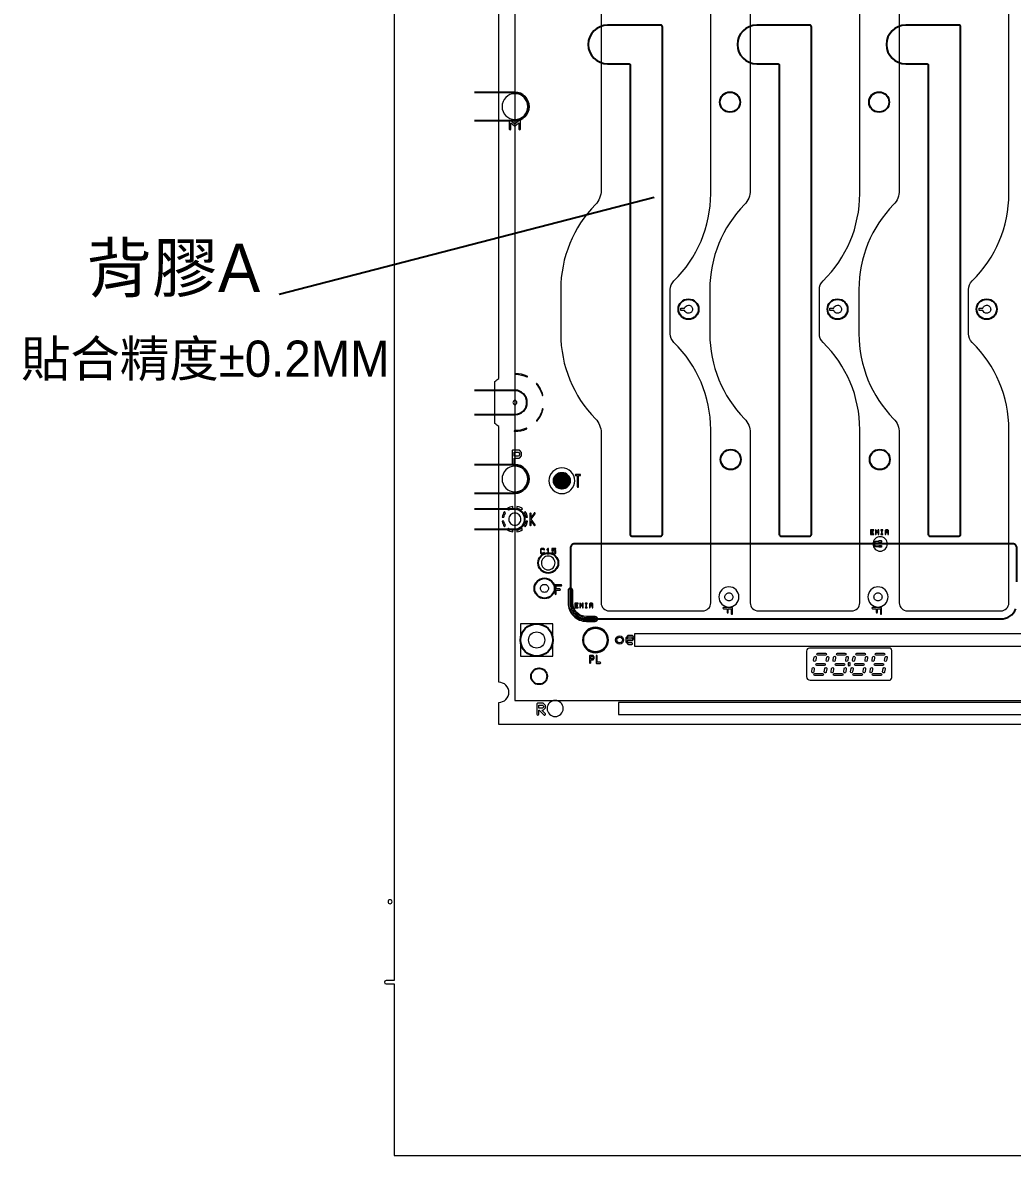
# Model space of a CAD drawing. Extents: x 2864 to 3941, y 2420 to 3182.
# Drawn here: x 3428.6 to 3551.4, y 2608.9 to 2749.6 of the extents above; entities that cross this region are included whole.
import ezdxf

# ---------------------------------------------------------------- set-up
doc = ezdxf.new("R2010")
doc.units = 0
doc.layers.get('0').update_dxf_attribs({"lineweight": 0})
doc.layers.add('EMI-T', color=6, linetype='Continuous', lineweight=0)
doc.layers.add('emia-b-panel_layer1', color=2, linetype='Continuous')
doc.layers.add('peta-b_layer0', color=1, linetype='Continuous')
doc.styles.get("Standard").update_dxf_attribs({"font": 'SIMPLEX.SHX', "height": 2.7})

# ---------------------------------------------------------------- blocks, each defined once
blk = doc.blocks.new('PAD_R1')
at = {"const_width": 0.5}
blk.add_lwpolyline([(0.25, 0, 1), (-0.25, 0, 1)], format="xyb", close=True, dxfattribs=at)

msp = doc.modelspace()

# ---------------------------------------------------------------- linework, layer by layer
for p, q in [((3488.51949, 2688.72363), (3488.37605, 2688.86707)), ((3489.42031, 2689.30387), (3489.42031, 2689.50672)), ((3488.37606, 2686.98567), (3488.51949, 2687.12911)), ((3535.23875, 2686.01816), (3535.32484, 2686.01816)), ((3493.79836, 2683.61055), (3493.8977, 2683.61055)), ((3498.52896, 2676.90886), (3498.61505, 2676.90886)), ((3487.67031, 2608.92637), (3741.67031, 2608.92637))]:
    msp.add_line(p, q)
at = {"linetype": 'Continuous'}
for points in [[(3474.67031, 3038.42637), (3474.67031, 2850.62637), (3473.67031, 2850.62637, 1), (3473.67031, 2850.22637), (3474.67031, 2850.22637), (3474.67031, 2662.42637)], [(3741.67031, 2662.42637), (3487.67031, 2662.42637), (3487.67031, 2665.17637, 0.414215), (3488.92031, 2666.42637, 0.414215), (3487.67031, 2667.67637), (3487.67031, 2699.43305, -0.044688), (3487.17031, 2699.83601), (3487.17031, 2705.01674, -0.044688), (3487.67031, 2705.4197), (3487.67031, 2761.67637), (3487.67031, 2847.43305, -0.044688), (3487.17031, 2847.83601), (3487.17031, 2853.01674, -0.044688)], [(3490.36873, 2736.38086), (3490.36873, 2737.37424, 0.63678), (3490.20452, 2737.4509), (3489.6727, 2737.00772), (3489.14089, 2737.4509, 0.63678), (3488.97668, 2737.37424), (3488.97668, 2736.38086, 1), (3489.17668, 2736.38086), (3489.17668, 2737.16073)], [(3489.17668, 2737.16073), (3489.60869, 2736.80073, 0.362064), (3489.73672, 2736.80073), (3490.16873, 2737.16073)], [(3490.16873, 2737.16073), (3490.16873, 2736.38086, 1), (3490.36873, 2736.38086)], [(3489.75967, 2706.02526, 1), (3489.75719, 2705.92529, -0.104159), (3491.16097, 2705.59306, 1), (3491.20356, 2705.68354)], [(3492.41759, 2704.75283, 1), (3492.34128, 2704.68821, -0.110712), (3493.05123, 2703.33156, 1), (3493.14783, 2703.35743)], [(3493.16836, 2701.57571, 1), (3493.07119, 2701.59934, -0.113199), (3492.37096, 2700.20005, 1), (3492.44812, 2700.13644)], [(3491.13468, 2699.13766, 1), (3491.094, 2699.22902, -0.107328), (3489.63967, 2698.9265, 1), (3489.6388, 2698.82651)], [(3490.49981, 2695.89281), (3490.49981, 2696.14427, 0.163734), (3490.47439, 2696.21983), (3490.28677, 2696.46829, 0.23584), (3490.18684, 2696.51819), (3489.435, 2696.51819, 0.414226), (3489.31001, 2696.39319), (3489.31001, 2695.64389)], [(3489.31001, 2695.64389), (3489.31001, 2694.89459, 1), (3489.56001, 2694.89459), (3489.56001, 2695.51889), (3490.18684, 2695.51889, 0.235848), (3490.28677, 2695.5688), (3490.47439, 2695.81726, 0.163746), (3490.49981, 2695.89281)], [(3488.08996, 2688.17637), (3488.29281, 2688.17637, -0.106992), (3488.51949, 2688.72363)], [(3488.72961, 2689.22062), (3488.87305, 2689.07719, -0.106991), (3489.42031, 2689.30387)], [(3489.92031, 2689.50672), (3489.92031, 2689.30387, -0.106992), (3490.46757, 2689.07719), (3490.611, 2689.22062)], [(3490.96456, 2688.86707), (3490.82112, 2688.72363, -0.106991), (3491.0478, 2688.17637), (3491.25065, 2688.17637)], [(3491.68764, 2688.16194), (3491.68764, 2688.64129, 1), (3491.53764, 2688.64129), (3491.53764, 2687.20089, 1), (3491.68764, 2687.20089), (3491.68764, 2687.68024)], [(3492.17107, 2687.24347), (3491.70375, 2687.92109), (3492.17107, 2688.59871, 1), (3492.04759, 2688.68387), (3491.68764, 2688.16194)], [(3488.51949, 2687.12911, -0.106993), (3488.29281, 2687.67637), (3488.08996, 2687.67637)], [(3491.25065, 2687.67637), (3491.0478, 2687.67637, -0.106992), (3490.82112, 2687.12911), (3490.96456, 2686.98567)], [(3491.68764, 2687.68024), (3492.04759, 2687.15831, 1), (3492.17107, 2687.24347)], [(3489.42031, 2686.34602), (3489.42031, 2686.54887, -0.106992), (3488.87305, 2686.77556), (3488.72961, 2686.63212)], [(3490.611, 2686.63212), (3490.46757, 2686.77556, -0.106991), (3489.92031, 2686.54887), (3489.92031, 2686.34602)], [(3534.21093, 2686.01816, 1), (3534.21093, 2686.09816), (3533.90656, 2686.09816), (3533.90656, 2686.27644), (3534.12484, 2686.27644, 1), (3534.12484, 2686.35644), (3533.90656, 2686.35644), (3533.90656, 2686.53472), (3534.21093, 2686.53472, 1), (3534.21093, 2686.61472), (3533.86656, 2686.61472, 0.414265), (3533.82656, 2686.57472), (3533.82656, 2686.31644)], [(3533.82656, 2686.31644), (3533.82656, 2686.05816, 0.414265), (3533.86656, 2686.01816), (3534.21093, 2686.01816)], [(3534.63875, 2686.38855), (3534.49984, 2686.59691, 0.743057), (3534.42656, 2686.57462), (3534.42656, 2686.05816, 1), (3534.50656, 2686.05816), (3534.50656, 2686.44261)], [(3534.50656, 2686.44261), (3534.60546, 2686.29425, 0.535232), (3534.67203, 2686.29425), (3534.77093, 2686.44261)], [(3534.85093, 2686.05816), (3534.85093, 2686.57462, 0.743057), (3534.77765, 2686.59691), (3534.63875, 2686.38855)], [(3534.77093, 2686.44261), (3534.77093, 2686.05816, 1), (3534.85093, 2686.05816)], [(3535.32484, 2686.01816, 1), (3535.32484, 2686.09816), (3535.27875, 2686.09816), (3535.27875, 2686.53472), (3535.32484, 2686.53472, 1), (3535.32484, 2686.61472), (3535.23875, 2686.61472), (3535.15265, 2686.61472, 1), (3535.15265, 2686.53472), (3535.19874, 2686.53472), (3535.19874, 2686.09816), (3535.15265, 2686.09816, 1), (3535.15265, 2686.01816), (3535.23875, 2686.01816)], [(3536.05093, 2686.05816), (3536.05093, 2686.31644), (3536.05093, 2686.48834, 0.200868), (3536.03922, 2686.51691), (3535.95312, 2686.603, 0.200868), (3535.92455, 2686.61472), (3535.75294, 2686.61472, 0.200868), (3535.72437, 2686.603), (3535.63827, 2686.51691, 0.200868), (3535.62656, 2686.48834), (3535.62656, 2686.31644)], [(3535.62656, 2686.31644), (3535.62656, 2686.05816, 1), (3535.70656, 2686.05816), (3535.70656, 2686.27644), (3535.97093, 2686.27644), (3535.97093, 2686.05816, 1), (3536.05093, 2686.05816)], [(3493.8977, 2683.61055, 1), (3493.8977, 2683.71055), (3493.84836, 2683.71055), (3493.84836, 2684.25658, 0.669786), (3493.76285, 2684.29178), (3493.66366, 2684.19259, 1), (3493.73438, 2684.12188), (3493.74836, 2684.13587)], [(3493.74836, 2684.13587), (3493.74836, 2683.71055), (3493.69902, 2683.71055, 1), (3493.69902, 2683.61055), (3493.79836, 2683.61055)], [(3495.42108, 2679.63725, 1), (3495.42108, 2679.78725), (3494.72571, 2679.78725, 0.414241), (3494.65071, 2679.71225), (3494.65071, 2679.19072)], [(3494.65071, 2679.19072), (3494.65071, 2678.6692, 1), (3494.80071, 2678.6692), (3494.80071, 2679.11572), (3495.24724, 2679.11572, 1), (3495.24724, 2679.26572), (3494.80071, 2679.26572), (3494.80071, 2679.63725), (3495.42108, 2679.63725)], [(3497.50114, 2676.90886, 1), (3497.50114, 2676.98886), (3497.19677, 2676.98886), (3497.19677, 2677.16714), (3497.41505, 2677.16714, 1), (3497.41505, 2677.24714), (3497.19677, 2677.24714), (3497.19677, 2677.42542), (3497.50114, 2677.42542, 1), (3497.50114, 2677.50542), (3497.15677, 2677.50542, 0.414265), (3497.11677, 2677.46542), (3497.11677, 2677.20714)], [(3497.11677, 2677.20714), (3497.11677, 2676.94886, 0.414265), (3497.15677, 2676.90886), (3497.50114, 2676.90886)], [(3497.92896, 2677.27925), (3497.79006, 2677.48761, 0.743057), (3497.71677, 2677.46532), (3497.71677, 2676.94886, 1), (3497.79677, 2676.94886), (3497.79677, 2677.33331)], [(3497.79677, 2677.33331), (3497.89567, 2677.18495, 0.535232), (3497.96224, 2677.18495), (3498.06114, 2677.33331)], [(3498.14114, 2676.94886), (3498.14114, 2677.46532, 0.743057), (3498.06786, 2677.48761), (3497.92896, 2677.27925)], [(3498.06114, 2677.33331), (3498.06114, 2676.94886, 1), (3498.14114, 2676.94886)], [(3498.61505, 2676.90886, 1), (3498.61505, 2676.98886), (3498.56896, 2676.98886), (3498.56896, 2677.42542), (3498.61505, 2677.42542, 1), (3498.61505, 2677.50542), (3498.52896, 2677.50542), (3498.44287, 2677.50542, 1), (3498.44287, 2677.42542), (3498.48896, 2677.42542), (3498.48896, 2676.98886), (3498.44287, 2676.98886, 1), (3498.44287, 2676.90886), (3498.52896, 2676.90886)], [(3499.34114, 2676.94886), (3499.34114, 2677.20714), (3499.34114, 2677.37904, 0.200868), (3499.32943, 2677.40761), (3499.24333, 2677.4937, 0.200868), (3499.21476, 2677.50542), (3499.04315, 2677.50542, 0.200868), (3499.01458, 2677.4937), (3498.92849, 2677.40761, 0.200868), (3498.91677, 2677.37904), (3498.91677, 2677.20714)], [(3498.91677, 2677.20714), (3498.91677, 2676.94886, 1), (3498.99677, 2676.94886), (3498.99677, 2677.16714), (3499.26114, 2677.16714), (3499.26114, 2676.94886, 1), (3499.34114, 2676.94886)], [(3504.47481, 2673.24232), (3504.25627, 2673.47742, 0.209079), (3504.19013, 2673.50614), (3503.75349, 2673.50614, 0.209079), (3503.68735, 2673.47742), (3503.4688, 2673.24232, 0.190123), (3503.44472, 2673.18082), (3503.44472, 2672.94594)], [(3503.44472, 2672.94594), (3503.44472, 2672.71106, 0.190123), (3503.4688, 2672.64956), (3503.68735, 2672.41447, 0.209079), (3503.75349, 2672.38574), (3504.19035, 2672.38574, 1), (3504.19035, 2672.56574), (3503.79248, 2672.56574), (3503.62472, 2672.74621), (3503.62472, 2672.85594), (3504.19035, 2672.85594, 0.20993), (3504.25661, 2672.88504), (3504.47443, 2673.11936, 0.394798), (3504.47481, 2673.24232)], [(3499.52046, 2670.65836), (3499.52046, 2670.80008, 0.166398), (3499.50599, 2670.84303), (3499.39672, 2670.98541, 0.234442), (3499.34086, 2671.01279), (3499.01338, 2671.01279, 0.414239), (3498.94338, 2670.94279), (3498.94338, 2670.51564)], [(3498.94338, 2670.51564), (3498.94338, 2670.08849, 1), (3499.08338, 2670.08849), (3499.08338, 2670.44564), (3499.34086, 2670.44564, 0.234442), (3499.39672, 2670.47302), (3499.50599, 2670.61541, 0.166397), (3499.52046, 2670.65836)], [(3493.46413, 2664.55125), (3493.46413, 2664.75821, 0.200077), (3493.42713, 2664.84698), (3493.22095, 2665.05316, 0.200077), (3493.13217, 2665.09016), (3492.51131, 2665.09016, 0.414226), (3492.38631, 2664.96516), (3492.38631, 2664.3443)], [(3492.38631, 2664.3443), (3492.38631, 2663.72344, 1), (3492.63631, 2663.72344), (3492.63631, 2664.2193), (3492.66649, 2664.2193), (3493.25074, 2663.63505, 1), (3493.42751, 2663.81183), (3493.02004, 2664.2193)], [(3493.02004, 2664.2193), (3493.13217, 2664.2193, 0.200077), (3493.22095, 2664.2563), (3493.42713, 2664.46248, 0.200077), (3493.46413, 2664.55125)], [(3474.67031, 2662.42637), (3474.67031, 2630.62637), (3473.67031, 2630.62637, 1), (3473.67031, 2630.22637), (3474.67031, 2630.22637), (3474.67031, 2608.92637), (3487.67031, 2608.92637)]]:
    msp.add_lwpolyline(points, format="xyb", dxfattribs=at)
for points in [[(3513.97856, 2677.53646), (3513.97856, 2699.06753, 0.202321), (3509.41506, 2709.88399, -0.202214), (3508.96206, 2710.95803), (3508.96206, 2716.45789, -0.202309), (3509.41545, 2717.53231, 0.202312), (3513.97856, 2728.3484), (3513.97856, 2759.35646, 0.414215), (3512.97856, 2760.35646), (3501.37863, 2760.35646, 0.414215), (3500.37863, 2759.35646), (3500.37863, 2728.76292, -0.196013), (3499.66591, 2727.01515, 0.196007), (3495.36213, 2716.45789), (3495.36213, 2710.95803, 0.196007), (3499.66594, 2700.40074, -0.196009), (3500.37863, 2698.653), (3500.37863, 2677.53646, 0.414215), (3501.37863, 2676.53646), (3512.97856, 2676.53646, 0.414215)], [(3532.48856, 2677.53646), (3532.48856, 2699.06753, 0.202321), (3527.92506, 2709.88399, -0.202214), (3527.47206, 2710.95803), (3527.47206, 2716.45789, -0.202309), (3527.92545, 2717.53231, 0.202312), (3532.48856, 2728.3484), (3532.48856, 2759.35646, 0.414215), (3531.48856, 2760.35646), (3519.88863, 2760.35646, 0.414215), (3518.88863, 2759.35646), (3518.88863, 2728.76292, -0.196013), (3518.17591, 2727.01515, 0.196007), (3513.87214, 2716.45789), (3513.87214, 2710.95803, 0.196007), (3518.17594, 2700.40074, -0.196009), (3518.88863, 2698.653), (3518.88863, 2677.53646, 0.414215), (3519.88863, 2676.53646), (3531.48856, 2676.53646, 0.414215)], [(3550.99856, 2677.53646), (3550.99856, 2699.06753, 0.202321), (3546.43506, 2709.88399, -0.202214), (3545.98206, 2710.95803), (3545.98206, 2716.45789, -0.202309), (3546.43545, 2717.53231, 0.202312), (3550.99856, 2728.3484), (3550.99856, 2759.35646, 0.414215), (3549.99856, 2760.35646), (3538.39863, 2760.35646, 0.414215), (3537.39864, 2759.35646), (3537.39864, 2728.76292, -0.196013), (3536.68591, 2727.01515, 0.196007), (3532.38213, 2716.45789), (3532.38213, 2710.95803, 0.196007), (3536.68594, 2700.40074, -0.196009), (3537.39864, 2698.653), (3537.39864, 2677.53646, 0.414215), (3538.39863, 2676.53646), (3549.99856, 2676.53646, 0.414215)], [(3491.27031, 2739.17637, 0.414215), (3489.67031, 2740.77637, 0.414215), (3488.07031, 2739.17637, 0.414215), (3489.67031, 2737.57637, 0.414215)], [(3517.62586, 2739.73066, 0.414215), (3516.37586, 2740.98066, 0.414215), (3515.12586, 2739.73066, 0.414215), (3516.37586, 2738.48066, 0.414215)], [(3536.13586, 2739.73066, 0.414215), (3534.88586, 2740.98066, 0.414215), (3533.63586, 2739.73066, 0.414215), (3534.88586, 2738.48066, 0.414215)], [(3512.47409, 2714.00493, 0.414215), (3511.22409, 2715.25493, 0.414215), (3509.97409, 2714.00493, 0.414215), (3511.22409, 2712.75493, 0.414215)], [(3530.98409, 2714.00493, 0.414215), (3529.73409, 2715.25493, 0.414215), (3528.48409, 2714.00493, 0.414215), (3529.73409, 2712.75493, 0.414215)], [(3549.49409, 2714.00493, 0.414215), (3548.24409, 2715.25493, 0.414215), (3546.99409, 2714.00493, 0.414215), (3548.24409, 2712.75493, 0.414215)], [(3511.72409, 2714.00493, -0.414217), (3511.22409, 2713.50493, -0.327542), (3510.74712, 2713.85493), (3510.27295, 2713.85493), (3510.27295, 2714.15493), (3510.74712, 2714.15493, -0.327544), (3511.22409, 2714.50493, -0.414217)], [(3530.23409, 2714.00493, -0.414217), (3529.73409, 2713.50493, -0.327542), (3529.25712, 2713.85493), (3528.78295, 2713.85493), (3528.78295, 2714.15493), (3529.25712, 2714.15493, -0.327544), (3529.73409, 2714.50493, -0.414217)], [(3548.74409, 2714.00493, -0.414217), (3548.24409, 2713.50493, -0.327542), (3547.76712, 2713.85493), (3547.29295, 2713.85493), (3547.29295, 2714.15493), (3547.76712, 2714.15493, -0.327544), (3548.24409, 2714.50493, -0.414217)], [(3489.92031, 2702.42637, 0.414222), (3489.67031, 2702.67637, 0.414222), (3489.42031, 2702.42637, 0.414222), (3489.67031, 2702.17637, 0.414222)], [(3517.7137, 2695.33723, 0.414215), (3516.4637, 2696.58723, 0.414215), (3515.2137, 2695.33723, 0.414215), (3516.4637, 2694.08723, 0.414215)], [(3536.2237, 2695.33723, 0.414215), (3534.9737, 2696.58723, 0.414215), (3533.7237, 2695.33723, 0.414215), (3534.9737, 2694.08723, 0.414215)], [(3491.27031, 2692.92637, 0.414215), (3489.67031, 2694.52637, 0.414215), (3488.07031, 2692.92637, 0.414215), (3489.67031, 2691.32637, 0.414215)], [(3497.10178, 2692.70766, 0.414214), (3495.50183, 2694.3076, 0.414214), (3493.90189, 2692.70766, 0.414214), (3495.50183, 2691.10771, 0.414214)], [(3497.74085, 2693.34757, 1), (3497.74085, 2693.49757), (3497.49251, 2693.49757), (3497.24416, 2693.49757, 1), (3497.24416, 2693.34757), (3497.41751, 2693.34757), (3497.41751, 2691.98218, 1), (3497.56751, 2691.98218), (3497.56751, 2693.34757)], [(3490.42031, 2687.92637, 0.414216), (3489.67031, 2688.67637, 0.414216), (3488.92031, 2687.92637, 0.414216), (3489.67031, 2687.17637, 0.414216)], [(3535.92287, 2684.86106, 0.414215), (3535.02288, 2685.76106, 0.414215), (3534.12288, 2684.86106, 0.414215), (3535.02288, 2683.96106, 0.414215)], [(3493.33239, 2683.72453, 1), (3493.26168, 2683.79524), (3493.17699, 2683.71055), (3493.01973, 2683.71055), (3492.94968, 2683.7806), (3492.94968, 2684.13653), (3493.01973, 2684.20658), (3493.17699, 2684.20658), (3493.26168, 2684.12188, 1), (3493.33239, 2684.19259), (3493.2332, 2684.29178, 0.200121), (3493.19769, 2684.30658), (3492.99902, 2684.30658, 0.200121), (3492.96351, 2684.29178), (3492.86448, 2684.19275, 0.200121), (3492.84968, 2684.15724), (3492.84968, 2683.75989, 0.200121), (3492.86448, 2683.72438), (3492.96351, 2683.62535, 0.200121), (3492.99902, 2683.61055), (3493.19769, 2683.61055, 0.200121), (3493.2332, 2683.62535)], [(3494.74703, 2683.75989), (3494.74703, 2683.95856, 0.200121), (3494.73223, 2683.99407), (3494.6332, 2684.0931, 0.200121), (3494.5977, 2684.1079), (3494.34968, 2684.1079), (3494.34968, 2684.20658), (3494.69703, 2684.20658, 1), (3494.69703, 2684.30658), (3494.29968, 2684.30658, 0.414253), (3494.24968, 2684.25658), (3494.24968, 2684.0579, 0.414253), (3494.29968, 2684.0079), (3494.57699, 2684.0079), (3494.64703, 2683.93785), (3494.64703, 2683.7806), (3494.57699, 2683.71055), (3494.41973, 2683.71055), (3494.33504, 2683.79524, 1), (3494.26433, 2683.72453), (3494.36351, 2683.62535, 0.200121), (3494.39902, 2683.61055), (3494.5977, 2683.61055, 0.200121), (3494.6332, 2683.62535), (3494.73223, 2683.72438, 0.200121)], [(3535.18537, 2684.49856, -0.414253), (3535.13537, 2684.44856), (3534.91038, 2684.44856, -0.414253), (3534.86038, 2684.49856), (3534.86038, 2684.51531), (3534.47711, 2684.51531, -0.414222), (3534.22711, 2684.76531), (3534.22711, 2684.96531, -0.414222), (3534.47711, 2685.21531), (3534.86038, 2685.21531), (3534.86038, 2685.22356, -0.414253), (3534.91038, 2685.27356), (3535.13537, 2685.27356, -0.414253), (3535.18537, 2685.22356), (3535.18537, 2685.09856, -0.414253), (3535.13537, 2685.04856), (3534.91038, 2685.04856, -0.414253), (3534.86038, 2685.09856), (3534.86038, 2685.11531), (3534.47711, 2685.11531, 0.414224), (3534.3271, 2684.96531), (3534.3271, 2684.76531, 0.414224), (3534.47711, 2684.61531), (3534.86038, 2684.61531), (3534.86038, 2684.62356, -0.414253), (3534.91038, 2684.67356), (3535.13537, 2684.67356, -0.414253), (3535.18537, 2684.62356)], [(3494.65361, 2682.49391, 0.414215), (3493.80361, 2683.34391, 0.414215), (3492.9536, 2682.49391, 0.414215), (3493.80361, 2681.64391, 0.414215)], [(3494.59256, 2679.34001, 0.414215), (3493.34256, 2680.59001, 0.414215), (3492.09256, 2679.34001, 0.414215), (3493.34256, 2678.09001, 0.414215)], [(3493.84256, 2679.34001, -0.414217), (3493.34256, 2678.84001, -0.414217), (3492.84256, 2679.34001, -0.414217), (3493.34256, 2679.84001, -0.414217)], [(3499.64033, 2675.23646, 1), (3499.64033, 2675.83646), (3498.56467, 2675.83646, -0.414215), (3496.86467, 2677.53646), (3496.86467, 2679.08478, 1), (3496.26467, 2679.08478), (3496.26467, 2677.53646, 0.414214), (3498.56467, 2675.23646)], [(3499.64033, 2675.33646), (3498.56467, 2675.33646, -0.414214), (3496.36467, 2677.53646), (3496.36467, 2679.08478, -1), (3496.76468, 2679.08478), (3496.76468, 2677.53646, 0.414215), (3498.56467, 2675.73646), (3499.64033, 2675.73646, -1)], [(3517.49189, 2678.2762, 0.414215), (3516.2419, 2679.5262, 0.414215), (3514.9919, 2678.2762, 0.414215), (3516.2419, 2677.0262, 0.414215)], [(3516.7419, 2678.2762, -0.414217), (3516.2419, 2677.7762, -0.414217), (3515.7419, 2678.2762, -0.414217), (3516.2419, 2678.7762, -0.414217)], [(3536.0019, 2678.2762, 0.414215), (3534.7519, 2679.5262, 0.414215), (3533.5019, 2678.2762, 0.414215), (3534.7519, 2677.0262, 0.414215)], [(3535.25189, 2678.2762, -0.414217), (3534.7519, 2677.7762, -0.414217), (3534.25189, 2678.2762, -0.414217), (3534.7519, 2678.7762, -0.414217)], [(3516.68913, 2676.19769), (3516.68913, 2676.89305, 0.414241), (3516.61413, 2676.96805), (3516.0926, 2676.96805), (3515.57108, 2676.96805, 1), (3515.57108, 2676.81805), (3516.01761, 2676.81805), (3516.01761, 2676.37153, 1), (3516.16761, 2676.37153), (3516.16761, 2676.81805), (3516.53913, 2676.81805), (3516.53913, 2676.19769, 1)], [(3535.19913, 2676.19769), (3535.19913, 2676.89305, 0.414241), (3535.12413, 2676.96805), (3534.6026, 2676.96805), (3534.08108, 2676.96805, 1), (3534.08108, 2676.81805), (3534.52761, 2676.81805), (3534.52761, 2676.37153, 1), (3534.67761, 2676.37153), (3534.67761, 2676.81805), (3535.04913, 2676.81805), (3535.04913, 2676.19769, 1)], [(3501.27031, 2672.92637, 0.414215), (3499.67031, 2674.52637, 0.414215), (3498.07031, 2672.92637, 0.414215), (3499.67031, 2671.32637, 0.414215)], [(3493.37138, 2672.92637, -0.414216), (3492.37138, 2671.92637, -0.414216), (3491.37138, 2672.92637, -0.414216), (3492.37138, 2673.92637, -0.414216)], [(3536.46762, 2668.28427), (3536.46762, 2671.60705, 0.41422), (3536.15488, 2671.91979), (3526.24147, 2671.91979, 0.414218), (3525.873, 2671.55132), (3525.873, 2668.37962, 0.414218), (3526.31967, 2667.93295), (3536.1163, 2667.93295, 0.414219)], [(3500.25046, 2670.01849, 1), (3500.25046, 2670.15849), (3499.88338, 2670.15849), (3499.88338, 2670.94279, 1), (3499.74338, 2670.94279), (3499.74338, 2670.08849, 0.414239), (3499.81338, 2670.01849)], [(3527.07854, 2670.75826), (3527.01503, 2670.3671, -1), (3526.76431, 2670.4078), (3526.82782, 2670.79896, -1)], [(3528.08348, 2669.74737), (3527.14622, 2669.74737, -1), (3527.14622, 2670.00137), (3528.08348, 2670.00137, -1)], [(3528.23841, 2671.04277), (3527.30116, 2671.04277, -1), (3527.30116, 2671.29677), (3528.23841, 2671.29677, -1)], [(3528.64076, 2670.75397), (3528.5798, 2670.36281, -1), (3528.32883, 2670.40192), (3528.38979, 2670.79308, -1)], [(3529.49153, 2670.75826), (3529.42804, 2670.3671, -1), (3529.17732, 2670.4078), (3529.24081, 2670.79896, -1)], [(3530.49648, 2669.74737), (3529.55921, 2669.74737, -1), (3529.55921, 2670.00137), (3530.49648, 2670.00137, -1)], [(3530.65142, 2671.04277), (3529.71415, 2671.04277, -1), (3529.71415, 2671.29677), (3530.65142, 2671.29677, -1)], [(3531.05376, 2670.75397), (3530.9928, 2670.36281, -1), (3530.74183, 2670.40192), (3530.80279, 2670.79308, -1)], [(3531.90453, 2670.75826), (3531.84104, 2670.3671, -1), (3531.59032, 2670.4078), (3531.65382, 2670.79896, -1)], [(3532.90948, 2669.74737), (3531.97222, 2669.74737, -1), (3531.97222, 2670.00137), (3532.90948, 2670.00137, -1)], [(3533.06441, 2671.04277), (3532.12716, 2671.04277, -1), (3532.12716, 2671.29677), (3533.06441, 2671.29677, -1)], [(3533.46676, 2670.75397), (3533.4058, 2670.36281, -1), (3533.15483, 2670.40192), (3533.21579, 2670.79308, -1)], [(3534.32262, 2670.75826), (3534.25912, 2670.3671, -1), (3534.00839, 2670.4078), (3534.0719, 2670.79896, -1)], [(3535.32501, 2669.74737), (3534.3903, 2669.74737, -1), (3534.3903, 2670.00137), (3535.32501, 2670.00137, -1)], [(3535.48249, 2671.04277), (3534.54524, 2671.04277, -1), (3534.54524, 2671.29677), (3535.48249, 2671.29677, -1)], [(3535.88726, 2670.75318), (3535.82375, 2670.36202, -1), (3535.57303, 2670.40272), (3535.63654, 2670.79388, -1)], [(3526.8322, 2669.35135), (3526.76869, 2668.95511, -1), (3526.5179, 2668.9953), (3526.5814, 2669.39154, -1)], [(3527.8625, 2668.51293), (3526.92269, 2668.51293, -1), (3526.92269, 2668.76693), (3527.8625, 2668.76693, -1)], [(3528.39442, 2669.35214), (3528.33346, 2668.9559, -1), (3528.08241, 2668.99452), (3528.14337, 2669.39076, -1)], [(3529.24519, 2669.35135), (3529.1817, 2668.95511, -1), (3528.93089, 2668.9953), (3528.9944, 2669.39154, -1)], [(3530.27549, 2668.51293), (3529.3357, 2668.51293, -1), (3529.3357, 2668.76693), (3530.27549, 2668.76693, -1)], [(3530.80742, 2669.35214), (3530.74646, 2668.9559, -1), (3530.49541, 2668.99452), (3530.55637, 2669.39076, -1)], [(3531.65819, 2669.35135), (3531.5947, 2668.95511, -1), (3531.34389, 2668.9953), (3531.40739, 2669.39154, -1)], [(3532.6885, 2668.51293), (3531.74869, 2668.51293, -1), (3531.74869, 2668.76693), (3532.6885, 2668.76693, -1)], [(3533.22042, 2669.35214), (3533.15946, 2668.9559, -1), (3532.90841, 2668.99452), (3532.96937, 2669.39076, -1)], [(3534.07882, 2669.35135), (3534.01532, 2668.95511, -1), (3533.76452, 2668.9953), (3533.82801, 2669.39154, -1)], [(3535.10658, 2668.51293), (3534.16677, 2668.51293, -1), (3534.16677, 2668.76693), (3535.10658, 2668.76693, -1)], [(3535.6385, 2669.35214), (3535.57754, 2668.9559, -1), (3535.32649, 2668.99452), (3535.38745, 2669.39076, -1)], [(3495.67031, 2664.42637, 0.414216), (3494.67031, 2665.42637, 0.414216), (3493.67031, 2664.42637, 0.414216), (3494.67031, 2663.42637, 0.414216)], [(3474.42031, 2640.42637, 0.414222), (3474.17031, 2640.67637, 0.414222), (3473.92031, 2640.42637, 0.414222), (3474.17031, 2640.17637, 0.414222)]]:
    msp.add_lwpolyline(points, format="xyb", close=True, dxfattribs=at)
for points in [[(3490.2498, 2695.93471), (3490.1246, 2695.76889), (3489.56001, 2695.76889), (3489.56001, 2696.26819), (3490.1246, 2696.26819), (3490.2498, 2696.10238)], [(3535.97093, 2686.35644), (3535.70656, 2686.35644), (3535.70656, 2686.47206), (3535.76922, 2686.53472), (3535.90827, 2686.53472), (3535.97093, 2686.47206)], [(3499.26114, 2677.24714), (3498.99677, 2677.24714), (3498.99677, 2677.36276), (3499.05943, 2677.42542), (3499.19848, 2677.42542), (3499.26114, 2677.36276)], [(3494.37138, 2670.92637), (3494.37138, 2674.92637), (3490.37138, 2674.92637), (3490.37138, 2670.92637)], [(3504.28602, 2673.18104), (3504.15113, 2673.03594), (3503.62472, 2673.03594), (3503.62472, 2673.14567), (3503.79248, 2673.32614), (3504.15113, 2673.32614)], [(3727.50153, 2672.17637), (3727.50153, 2673.67637), (3504.51468, 2673.67637), (3504.51468, 2672.17637), (3573.69305, 2672.17637), (3573.69305, 2672.97601), (3647.23939, 2672.97601), (3647.23939, 2672.17637)], [(3499.38046, 2670.68179), (3499.30668, 2670.58564), (3499.08338, 2670.58564), (3499.08338, 2670.87279), (3499.30668, 2670.87279), (3499.38046, 2670.77664)], [(3531.27031, 2669.79637), (3531.17031, 2669.69637), (3531.07031, 2669.79637), (3531.07031, 2670.05637), (3531.17031, 2670.15637), (3531.27031, 2670.05637)], [(3493.21412, 2664.60303), (3493.08039, 2664.4693), (3492.63631, 2664.4693), (3492.63631, 2664.84016), (3493.08039, 2664.84016), (3493.21412, 2664.70643)], [(3729.87859, 2663.67637), (3729.87859, 2665.17637), (3502.52007, 2665.17637), (3502.52007, 2663.67637)]]:
    msp.add_lwpolyline(points, close=True, dxfattribs=at)
for radius in [0.5, 0.35]:
    msp.add_circle((3502.67031, 2672.92637), radius)
for centre, radius, start, end in [((3489.67031, 2702.42636), 3.6, 64.792198, 88.577636), ((3489.6703, 2702.42636), 3.60001, 14.988682, 40.258704), ((3489.6703, 2702.42636), 3.6, 320.499248, 346.332201), ((3489.6703, 2702.42637), 3.6, 269.498615, 294.002192), ((3489.67031, 2687.92637), 1.6, 143.989402, 171.010778), ((3489.67031, 2687.92637), 1.6, 98.989222, 126.010598), ((3489.67031, 2687.92637), 1.6, 53.989402, 81.010778), ((3489.67031, 2687.92637), 1.6, 8.989222, 36.010598), ((3489.67031, 2687.92637), 1.6, 188.989389, 216.010785), ((3489.67031, 2687.92637), 1.6, 323.989402, 351.010778), ((3489.67031, 2687.92637), 1.6, 233.989373, 261.01066), ((3489.67031, 2687.92637), 1.6, 278.989222, 306.010598)]:
    msp.add_arc(centre, radius, start, end)
at = {"layer": 'EMI-T', "linetype": 'Continuous'}
msp.add_lwpolyline([(3739.6703, 3039.42637), (3489.6703, 3039.42637), (3489.6703, 2665.42637), (3739.6703, 2665.42637)], close=True, dxfattribs=at)
at = {"layer": 'emia-b-panel_layer1'}
for p, q in [((3489.67031, 2740.92637), (3484.67031, 2740.92637)), ((3489.67031, 2703.92637), (3484.67031, 2703.92637)), ((3489.67031, 2694.67637), (3484.67031, 2694.67637)), ((3489.67031, 2689.17637), (3484.67031, 2689.17637))]:
    msp.add_line(p, q, dxfattribs=at)
at = {"layer": 'emia-b-panel_layer1', "linetype": 'Continuous'}
for points in [[(3484.67031, 2737.42637), (3489.67031, 2737.42637, 1), (3489.67031, 2740.92637)], [(3484.67031, 2700.92637), (3489.67031, 2700.92637, 1), (3489.67031, 2703.92637)], [(3484.67031, 2691.17637), (3489.67031, 2691.17637, 1), (3489.67031, 2694.67637)], [(3484.67031, 2686.67637), (3489.67031, 2686.67637, 1), (3489.67031, 2689.17637)], [(3551.99856, 2680.16264), (3551.99856, 2684.36106, 0.414217), (3551.49856, 2684.86106), (3497.06468, 2684.86106, 0.414217), (3496.56467, 2684.36106), (3496.56467, 2677.53646, 0.414215), (3498.56467, 2675.53646), (3549.99856, 2675.53646, 0.310476), (3551.8658, 2676.81943)]]:
    msp.add_lwpolyline(points, format="xyb", dxfattribs=at)
at = {"layer": 'emia-b-panel_layer1'}
for centre, radius in [((3516.37586, 2739.73066), 1.25), ((3534.88586, 2739.73066), 1.25), ((3511.22409, 2714.00493), 1.25), ((3529.73409, 2714.00493), 1.25), ((3548.24409, 2714.00493), 1.25), ((3516.4637, 2695.33723), 1.25), ((3534.9737, 2695.33723), 1.25), ((3495.50183, 2692.70766), 1), ((3493.80361, 2682.49391), 1.25), ((3493.34256, 2679.34001), 1.25), ((3492.37138, 2672.92637), 2), ((3499.67031, 2672.92637), 1.5), ((3492.67031, 2668.42637), 1)]:
    msp.add_circle(centre, radius, dxfattribs=at)
at = {"layer": 'peta-b_layer0', "color": 1, "linetype": 'Continuous'}
msp.add_line((3506.96532, 2727.87909), (3460.39069, 2715.83137), dxfattribs=at)
at = {"layer": 'peta-b_layer0', "linetype": 'Continuous'}
for points in [[(3507.97857, 2686.03235), (3507.97857, 2749.08613, 0.414227), (3507.77857, 2749.28612), (3501.17848, 2749.28612, 1), (3501.17848, 2744.48629), (3503.77858, 2744.48629, -0.414223), (3503.97858, 2744.28629), (3503.97858, 2686.03235, 0.414227), (3504.17858, 2685.83235), (3507.77857, 2685.83235, 0.414227)], [(3526.48857, 2686.03235), (3526.48857, 2749.08613, 0.414227), (3526.28857, 2749.28612), (3519.68848, 2749.28612, 1), (3519.68848, 2744.48629), (3522.28858, 2744.48629, -0.414223), (3522.48858, 2744.28629), (3522.48858, 2686.03235, 0.414227), (3522.68858, 2685.83235), (3526.28857, 2685.83235, 0.414227)], [(3544.99857, 2686.03235), (3544.99857, 2749.08613, 0.414227), (3544.79857, 2749.28612), (3538.19848, 2749.28612, 1), (3538.19848, 2744.48629), (3540.79858, 2744.48629, -0.414223), (3540.99858, 2744.28629), (3540.99858, 2686.03235, 0.414227), (3541.19858, 2685.83235), (3544.79857, 2685.83235, 0.414227)]]:
    msp.add_lwpolyline(points, format="xyb", close=True, dxfattribs=at)

# ---------------------------------------------------------------- block references
at = {"layer": 'EMI-T', "xscale": -2, "yscale": 2}
msp.add_blockref('PAD_R1', (3495.50183, 2692.70766), dxfattribs=at)

# ---------------------------------------------------------------- texts
at = {"layer": 'peta-b_layer0', "color": 1, "linetype": 'Continuous', "attachment_point": 1}
for s, insert, char_height, width in [('{\\fPMingLiU|b0|i0|c136|p0;背膠A}', (3436.4392, 2722.14448), 6, 70.354176), ('{\\fPMingLiU|b0|i0|c136|p0;貼合精度%%P0.2MM}', (3428.3494, 2710.11454), 4.5, 69.9612897)]:
    msp.add_mtext(s, dxfattribs=dict(at, insert=insert, char_height=char_height, width=width))

doc.saveas('drawing.dxf')
